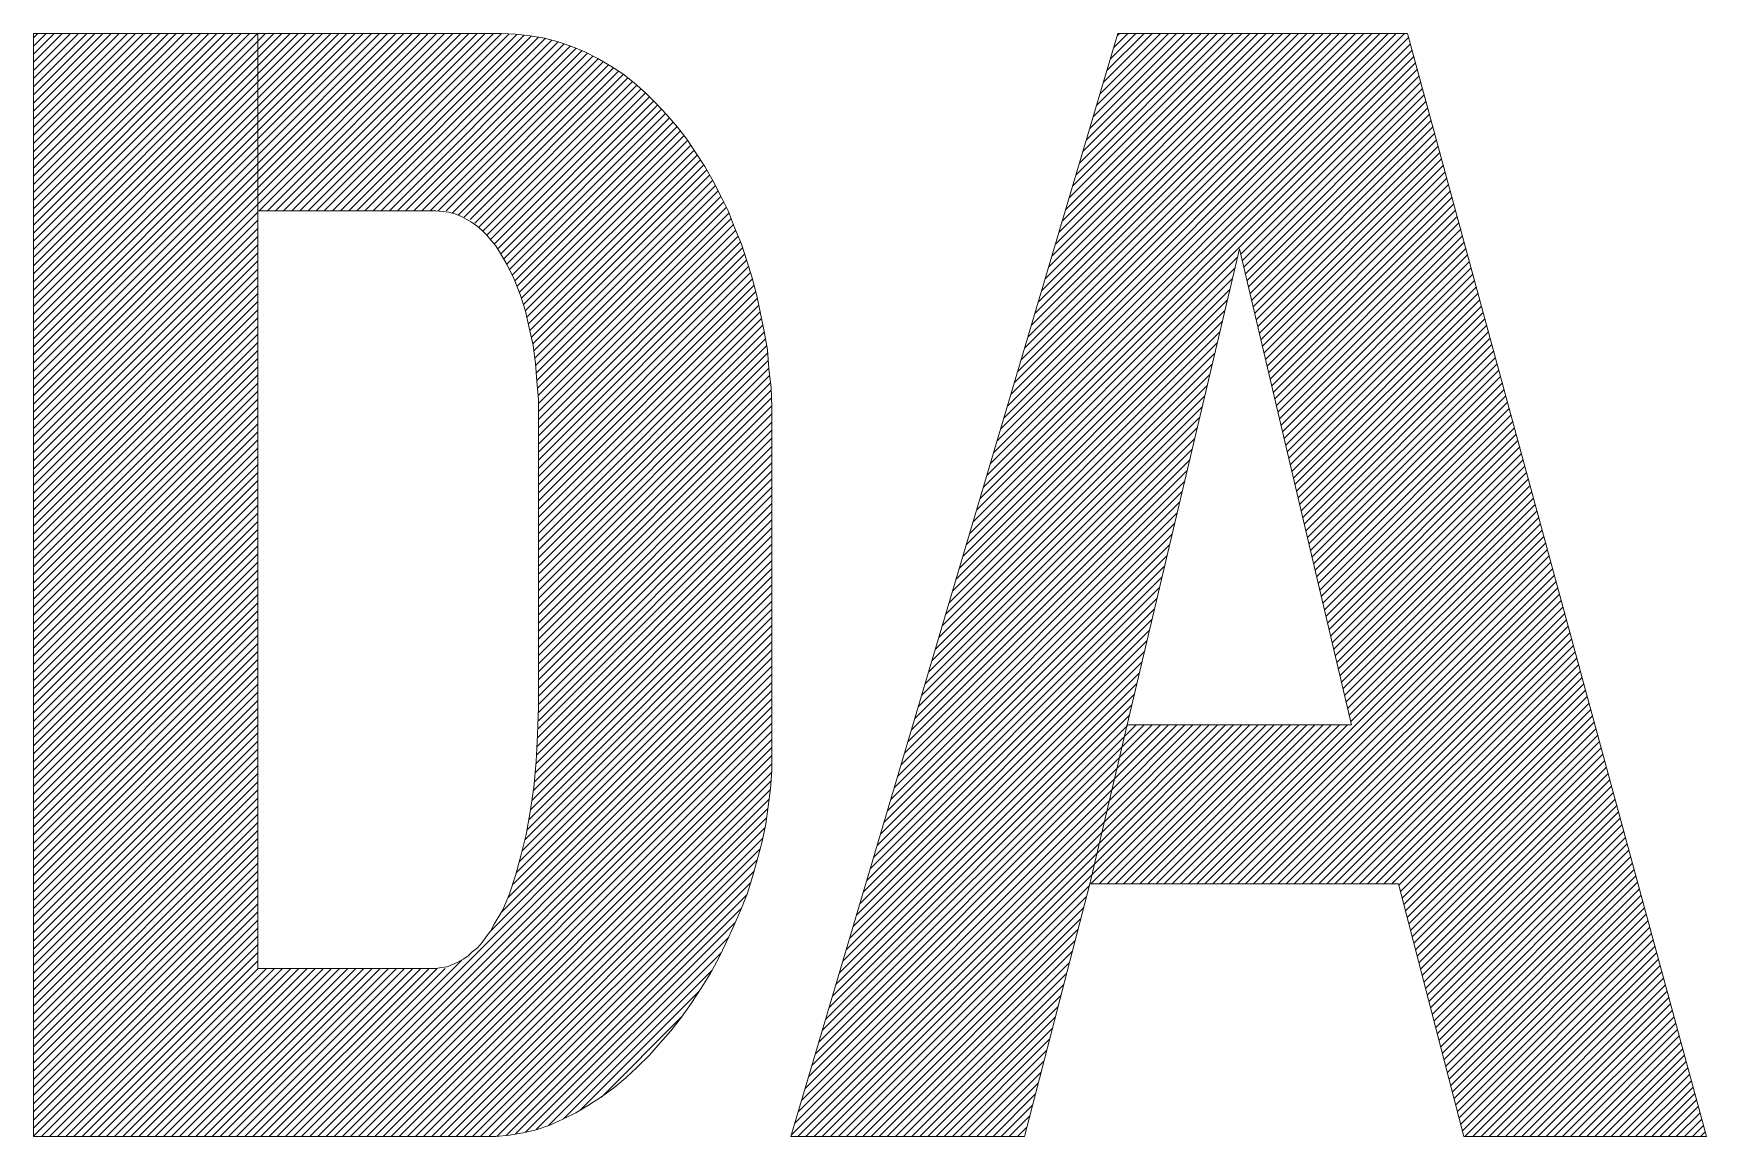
# Model space of a CAD drawing. Header units: millimetres. Extents: x 1204 to 1763, y -128 to 303.
# Drawn here: x 1635.792 to 1639.428, y -105.452 to -103.055 of the extents above; entities that cross this region are included whole.
import ezdxf

# ---------------------------------------------------------------- set-up
doc = ezdxf.new("R2010")
doc.units = ezdxf.units.MM

msp = doc.modelspace()

# ---------------------------------------------------------------- linework, layer by layer
at = {"color": 5, "lineweight": 0}
for p, q in [((1635.7921, -103.0553), (1635.7921, -105.4519)), ((1636.2797, -103.0553), (1635.7921, -103.0553)), ((1635.7921, -103.0553), (1635.7921, -103.0553)), ((1636.8086, -103.0553), (1636.2797, -103.0553)), ((1636.2797, -103.0553), (1636.2797, -103.4404)), ((1636.2797, -103.4404), (1636.2797, -103.0553)), ((1636.84, -103.057), (1636.8086, -103.0553)), ((1636.8714, -103.0603), (1636.84, -103.057)), ((1636.9028, -103.0652), (1636.8714, -103.0603)), ((1636.9325, -103.0735), (1636.9028, -103.0652)), ((1636.9623, -103.0834), (1636.9325, -103.0735)), ((1636.9904, -103.095), (1636.9623, -103.0834)), ((1638.149, -103.0553), (1637.4383, -105.4519)), ((1638.7787, -103.0553), (1638.149, -103.0553)), ((1639.4283, -105.4519), (1638.7787, -103.0553)), ((1637.0185, -103.1099), (1636.9904, -103.095)), ((1637.0466, -103.1264), (1637.0185, -103.1099)), ((1637.073, -103.1429), (1637.0466, -103.1264)), ((1637.0978, -103.1628), (1637.073, -103.1429)), ((1637.1226, -103.1842), (1637.0978, -103.1628)), ((1637.1458, -103.2074), (1637.1226, -103.1842)), ((1637.1689, -103.2322), (1637.1458, -103.2074)), ((1637.192, -103.2586), (1637.1689, -103.2322)), ((1637.2119, -103.2851), (1637.192, -103.2586)), ((1637.2317, -103.3148), (1637.2119, -103.2851)), ((1637.2515, -103.3446), (1637.2317, -103.3148)), ((1637.2697, -103.376), (1637.2515, -103.3446)), ((1637.2862, -103.409), (1637.2697, -103.376)), ((1637.3028, -103.4421), (1637.2862, -103.409)), ((1636.2797, -103.4404), (1636.6664, -103.4404)), ((1636.2797, -105.0866), (1636.2797, -103.4404)), ((1636.6664, -103.4404), (1636.6813, -103.4421)), ((1636.6813, -103.4421), (1636.6945, -103.4437)), ((1636.6945, -103.4437), (1636.7078, -103.447)), ((1636.7078, -103.447), (1636.721, -103.452)), ((1637.316, -103.4768), (1637.3028, -103.4421)), ((1636.721, -103.452), (1636.7326, -103.4586)), ((1636.7326, -103.4586), (1636.7441, -103.4652)), ((1636.7441, -103.4652), (1636.7557, -103.4735)), ((1636.7557, -103.4735), (1636.7673, -103.4834)), ((1636.7673, -103.4834), (1636.7772, -103.4933)), ((1637.3309, -103.5132), (1637.316, -103.4768)), ((1636.7772, -103.4933), (1636.7871, -103.5049)), ((1636.7871, -103.5049), (1636.797, -103.5165)), ((1636.797, -103.5165), (1636.8053, -103.5297)), ((1637.3424, -103.5495), (1637.3309, -103.5132)), ((1636.8053, -103.5297), (1636.8218, -103.5578)), ((1636.8218, -103.5578), (1636.8367, -103.5892)), ((1637.354, -103.5859), (1637.3424, -103.5495)), ((1638.1689, -104.5577), (1638.4135, -103.5231)), ((1638.4135, -103.5231), (1638.6564, -104.5577)), ((1636.8367, -103.5892), (1636.8499, -103.6222)), ((1637.3639, -103.6255), (1637.354, -103.5859)), ((1636.8499, -103.6222), (1636.8615, -103.6586)), ((1637.3722, -103.6636), (1637.3639, -103.6255)), ((1636.8615, -103.6586), (1636.8697, -103.695)), ((1637.3805, -103.7032), (1637.3722, -103.6636)), ((1636.8697, -103.695), (1636.878, -103.733)), ((1637.3871, -103.7429), (1637.3805, -103.7032)), ((1636.878, -103.733), (1636.883, -103.7726)), ((1636.883, -103.7726), (1636.8863, -103.8107)), ((1637.3904, -103.7842), (1637.3871, -103.7429)), ((1636.8863, -103.8107), (1636.8896, -103.8503)), ((1637.3953, -103.8255), (1637.3904, -103.7842)), ((1637.397, -103.8669), (1637.3953, -103.8255)), ((1636.8896, -103.8503), (1636.8896, -103.8883)), ((1637.397, -103.9082), (1637.397, -103.8669)), ((1636.8896, -103.8883), (1636.8896, -104.5181)), ((1637.397, -104.6189), (1637.397, -103.9082)), ((1636.8896, -104.5181), (1636.8879, -104.5792)), ((1638.0879, -104.9032), (1638.1689, -104.5577)), ((1638.1689, -104.5577), (1638.0879, -104.9032)), ((1638.6564, -104.5577), (1638.1689, -104.5577)), ((1636.8879, -104.5792), (1636.8846, -104.6371)), ((1636.8846, -104.6371), (1636.8797, -104.6933)), ((1637.397, -104.6569), (1637.397, -104.6189)), ((1637.3937, -104.6966), (1637.397, -104.6569)), ((1636.8797, -104.6933), (1636.8714, -104.7462)), ((1637.3887, -104.7346), (1637.3937, -104.6966)), ((1636.8714, -104.7462), (1636.8631, -104.7957)), ((1637.3838, -104.7726), (1637.3887, -104.7346)), ((1637.3755, -104.8106), (1637.3838, -104.7726)), ((1636.8631, -104.7957), (1636.8516, -104.842)), ((1637.3656, -104.8486), (1637.3755, -104.8106)), ((1636.8516, -104.842), (1636.84, -104.885)), ((1637.3557, -104.885), (1637.3656, -104.8486)), ((1636.84, -104.885), (1636.8268, -104.9247)), ((1637.3441, -104.923), (1637.3557, -104.885)), ((1637.9457, -105.4519), (1638.0879, -104.9032)), ((1638.0879, -104.9032), (1638.7589, -104.9032)), ((1638.7589, -104.9032), (1638.9011, -105.4519)), ((1636.8268, -104.9247), (1636.8119, -104.9594)), ((1637.3292, -104.9594), (1637.3441, -104.923)), ((1636.8119, -104.9594), (1636.7937, -104.9908)), ((1637.3143, -104.9941), (1637.3292, -104.9594)), ((1636.7854, -105.0056), (1636.7755, -105.0189)), ((1636.7937, -104.9908), (1636.7854, -105.0056)), ((1637.2978, -105.0304), (1637.3143, -104.9941)), ((1636.7573, -105.042), (1636.7458, -105.0503)), ((1636.7673, -105.0304), (1636.7573, -105.042)), ((1636.7755, -105.0189), (1636.7673, -105.0304)), ((1637.2813, -105.0635), (1637.2978, -105.0304)), ((1636.678, -105.085), (1636.6664, -105.0866)), ((1636.6912, -105.0833), (1636.678, -105.085)), ((1636.7028, -105.0784), (1636.6912, -105.0833)), ((1636.7144, -105.0734), (1636.7028, -105.0784)), ((1636.7259, -105.0668), (1636.7144, -105.0734)), ((1636.7359, -105.0602), (1636.7259, -105.0668)), ((1636.7458, -105.0503), (1636.7359, -105.0602)), ((1637.2631, -105.0982), (1637.2813, -105.0635)), ((1636.6664, -105.0866), (1636.2797, -105.0866)), ((1637.2433, -105.1296), (1637.2631, -105.0982)), ((1637.2218, -105.1627), (1637.2433, -105.1296)), ((1637.1772, -105.2222), (1637.2003, -105.1924)), ((1637.2003, -105.1924), (1637.2218, -105.1627)), ((1637.154, -105.2486), (1637.1772, -105.2222)), ((1637.1309, -105.2751), (1637.154, -105.2486)), ((1637.0796, -105.3246), (1637.1044, -105.3015)), ((1637.1044, -105.3015), (1637.1309, -105.2751)), ((1637.0532, -105.3461), (1637.0796, -105.3246)), ((1636.9987, -105.3841), (1637.0268, -105.366)), ((1637.0268, -105.366), (1637.0532, -105.3461)), ((1636.9425, -105.4139), (1636.9706, -105.4007)), ((1636.9706, -105.4007), (1636.9987, -105.3841)), ((1636.797, -105.4519), (1636.8268, -105.4486)), ((1636.8268, -105.4486), (1636.8565, -105.4436)), ((1636.8565, -105.4436), (1636.8846, -105.437)), ((1636.8846, -105.437), (1636.9144, -105.4271)), ((1636.9144, -105.4271), (1636.9425, -105.4139)), ((1635.7921, -105.4519), (1636.7673, -105.4519)), ((1636.7673, -105.4519), (1636.797, -105.4519)), ((1637.4383, -105.4519), (1637.9457, -105.4519)), ((1637.4383, -105.4519), (1637.4383, -105.4519)), ((1638.9011, -105.4519), (1639.4283, -105.4519))]:
    msp.add_line(p, q, dxfattribs=at)
at = {"color": 5}
for p, q in [((1635.7921, -103.0649), (1635.8017, -103.0553)), ((1635.7921, -103.0826), (1635.8194, -103.0553)), ((1635.7921, -103.1003), (1635.8371, -103.0553)), ((1635.7921, -103.118), (1635.8547, -103.0553)), ((1635.7921, -103.1356), (1635.8724, -103.0553)), ((1635.7921, -103.1533), (1635.8901, -103.0553)), ((1635.7921, -103.171), (1635.9078, -103.0553)), ((1635.7921, -103.1887), (1635.9255, -103.0553)), ((1635.7921, -103.2064), (1635.9431, -103.0553)), ((1635.7921, -103.224), (1635.9608, -103.0553)), ((1635.7921, -103.2417), (1635.9785, -103.0553)), ((1635.7921, -103.2594), (1635.9962, -103.0553)), ((1635.7921, -103.2771), (1636.0138, -103.0553)), ((1635.7921, -103.2947), (1636.0315, -103.0553)), ((1635.7921, -103.3124), (1636.0492, -103.0553)), ((1635.7921, -103.3301), (1636.0669, -103.0553)), ((1635.7921, -103.3478), (1636.0846, -103.0553)), ((1635.7921, -103.3655), (1636.1022, -103.0553)), ((1635.7921, -103.3831), (1636.1199, -103.0553)), ((1635.7921, -103.4008), (1636.1376, -103.0553)), ((1635.7921, -103.4185), (1636.1553, -103.0553)), ((1635.7921, -103.4362), (1636.1729, -103.0553)), ((1635.7921, -103.4538), (1636.1906, -103.0553)), ((1635.7921, -103.4715), (1636.2083, -103.0553)), ((1635.7921, -103.4892), (1636.226, -103.0553)), ((1635.7921, -103.5069), (1636.2437, -103.0553)), ((1635.7921, -103.5246), (1636.2613, -103.0553)), ((1635.7921, -103.5422), (1636.279, -103.0553)), ((1635.7921, -103.5599), (1636.2797, -103.0723)), ((1636.2797, -103.0723), (1636.2967, -103.0553)), ((1636.2797, -103.09), (1636.3144, -103.0553)), ((1636.2797, -103.1077), (1636.332, -103.0553)), ((1636.2797, -103.1254), (1636.3497, -103.0553)), ((1636.2797, -103.143), (1636.3674, -103.0553)), ((1636.2797, -103.1607), (1636.3851, -103.0553)), ((1636.2797, -103.1784), (1636.4028, -103.0553)), ((1636.2797, -103.1961), (1636.4204, -103.0553)), ((1636.2797, -103.2137), (1636.4381, -103.0553)), ((1636.2797, -103.2314), (1636.4558, -103.0553)), ((1636.2797, -103.2491), (1636.4735, -103.0553)), ((1636.2797, -103.2668), (1636.4911, -103.0553)), ((1636.2797, -103.2845), (1636.5088, -103.0553)), ((1636.2797, -103.3021), (1636.5265, -103.0553)), ((1636.2797, -103.3198), (1636.5442, -103.0553)), ((1636.2797, -103.3375), (1636.5619, -103.0553)), ((1636.2797, -103.3552), (1636.5795, -103.0553)), ((1636.2797, -103.3728), (1636.5972, -103.0553)), ((1636.2797, -103.3905), (1636.6149, -103.0553)), ((1636.2797, -103.4082), (1636.6326, -103.0553)), ((1636.2797, -103.4259), (1636.6502, -103.0553)), ((1636.2828, -103.4404), (1636.6679, -103.0553)), ((1636.3005, -103.4404), (1636.6856, -103.0553)), ((1636.3182, -103.4404), (1636.7033, -103.0553)), ((1636.3358, -103.4404), (1636.721, -103.0553)), ((1636.3535, -103.4404), (1636.7386, -103.0553)), ((1636.3712, -103.4404), (1636.7563, -103.0553)), ((1636.3889, -103.4404), (1636.774, -103.0553)), ((1636.4066, -103.4404), (1636.7917, -103.0553)), ((1636.4242, -103.4404), (1636.8093, -103.0554)), ((1636.4419, -103.4404), (1636.8261, -103.0562)), ((1636.4596, -103.4404), (1636.8428, -103.0573)), ((1636.4773, -103.4404), (1636.8587, -103.0589)), ((1636.4949, -103.4404), (1636.8746, -103.0608)), ((1636.5126, -103.4404), (1636.8899, -103.0632)), ((1636.5303, -103.4404), (1636.9049, -103.0658)), ((1636.548, -103.4404), (1636.9187, -103.0697)), ((1636.5657, -103.4404), (1636.9326, -103.0735)), ((1636.5833, -103.4404), (1636.9458, -103.0779)), ((1636.601, -103.4404), (1636.9591, -103.0824)), ((1637.8717, -103.9906), (1638.7848, -103.0775)), ((1637.8791, -103.9654), (1638.781, -103.0636)), ((1637.8866, -103.9403), (1638.7716, -103.0553)), ((1637.894, -103.9152), (1638.7539, -103.0553)), ((1637.9015, -103.8901), (1638.7362, -103.0553)), ((1637.9089, -103.8649), (1638.7185, -103.0553)), ((1637.9164, -103.8398), (1638.7009, -103.0553)), ((1637.9238, -103.8147), (1638.6832, -103.0553)), ((1637.9313, -103.7895), (1638.6655, -103.0553)), ((1637.9387, -103.7644), (1638.6478, -103.0553)), ((1637.9462, -103.7393), (1638.6301, -103.0553)), ((1637.9536, -103.7141), (1638.6125, -103.0553)), ((1637.9611, -103.689), (1638.5948, -103.0553)), ((1637.9686, -103.6639), (1638.5771, -103.0553)), ((1637.976, -103.6388), (1638.5594, -103.0553)), ((1637.9835, -103.6136), (1638.5418, -103.0553)), ((1637.9909, -103.5885), (1638.5241, -103.0553)), ((1637.9984, -103.5634), (1638.5064, -103.0553)), ((1638.0058, -103.5382), (1638.4887, -103.0553)), ((1638.0133, -103.5131), (1638.471, -103.0553)), ((1638.0207, -103.488), (1638.4534, -103.0553)), ((1638.0282, -103.4628), (1638.4357, -103.0553)), ((1638.0356, -103.4377), (1638.418, -103.0553)), ((1638.0431, -103.4126), (1638.4003, -103.0553)), ((1638.0505, -103.3874), (1638.3827, -103.0553)), ((1638.058, -103.3623), (1638.365, -103.0553)), ((1638.0654, -103.3372), (1638.3473, -103.0553)), ((1638.0729, -103.3121), (1638.3296, -103.0553)), ((1638.0803, -103.2869), (1638.3119, -103.0553)), ((1638.0878, -103.2618), (1638.2943, -103.0553)), ((1638.0952, -103.2367), (1638.2766, -103.0553)), ((1638.1027, -103.2115), (1638.2589, -103.0553)), ((1638.1101, -103.1864), (1638.2412, -103.0553)), ((1638.1176, -103.1613), (1638.2236, -103.0553)), ((1638.125, -103.1361), (1638.2059, -103.0553)), ((1638.1325, -103.111), (1638.1882, -103.0553)), ((1638.14, -103.0859), (1638.1705, -103.0553)), ((1638.1474, -103.0608), (1638.1528, -103.0553)), ((1635.7921, -103.5776), (1636.2797, -103.09)), ((1635.7921, -103.5953), (1636.2797, -103.1077)), ((1636.6187, -103.4404), (1636.9718, -103.0873)), ((1636.6364, -103.4404), (1636.9843, -103.0925)), ((1636.654, -103.4404), (1636.9963, -103.0981)), ((1636.6717, -103.4404), (1637.0079, -103.1043)), ((1636.6894, -103.4404), (1637.0194, -103.1104)), ((1636.7025, -103.445), (1637.0305, -103.117)), ((1637.8493, -104.066), (1638.7961, -103.1192)), ((1637.8568, -104.0408), (1638.7923, -103.1053)), ((1637.8642, -104.0157), (1638.7885, -103.0914)), ((1635.7921, -103.6129), (1636.2797, -103.1254)), ((1635.7921, -103.6306), (1636.2797, -103.143)), ((1636.7153, -103.4499), (1637.0417, -103.1235)), ((1636.7282, -103.4547), (1637.0527, -103.1302)), ((1636.741, -103.4595), (1637.0635, -103.137)), ((1636.751, -103.4672), (1637.0743, -103.1439)), ((1636.7599, -103.476), (1637.0841, -103.1518)), ((1637.8419, -104.0911), (1638.7998, -103.1331)), ((1638.4161, -103.5345), (1638.8036, -103.147)), ((1635.7921, -103.6483), (1636.2797, -103.1607)), ((1635.7921, -103.666), (1636.2797, -103.1784)), ((1636.7687, -103.4849), (1637.0939, -103.1596)), ((1636.7776, -103.4937), (1637.1035, -103.1677)), ((1636.7864, -103.5025), (1637.113, -103.1759)), ((1636.7948, -103.5118), (1637.1225, -103.1841)), ((1636.8013, -103.523), (1637.1313, -103.193)), ((1638.4195, -103.5488), (1638.8074, -103.1609)), ((1638.4229, -103.5631), (1638.8111, -103.1748)), ((1638.4262, -103.5774), (1638.8149, -103.1888)), ((1635.7921, -103.6837), (1636.2797, -103.1961)), ((1635.7921, -103.7013), (1636.2797, -103.2137)), ((1635.7921, -103.719), (1636.2797, -103.2314)), ((1636.8079, -103.5341), (1637.1402, -103.2018)), ((1636.8144, -103.5452), (1637.1489, -103.2107)), ((1636.821, -103.5563), (1637.1574, -103.2199)), ((1636.8275, -103.5675), (1637.166, -103.229)), ((1638.4296, -103.5917), (1638.8187, -103.2027)), ((1638.433, -103.6061), (1638.8224, -103.2166)), ((1638.4363, -103.6204), (1638.8262, -103.2305)), ((1635.7921, -103.7367), (1636.2797, -103.2491)), ((1635.7921, -103.7544), (1636.2797, -103.2668)), ((1636.8329, -103.5798), (1637.1743, -103.2384)), ((1636.838, -103.5924), (1637.1826, -103.2478)), ((1636.843, -103.605), (1637.1908, -103.2572)), ((1636.8481, -103.6176), (1637.1985, -103.2672)), ((1638.4397, -103.6347), (1638.83, -103.2444)), ((1638.443, -103.649), (1638.8338, -103.2583)), ((1635.7921, -103.772), (1636.2797, -103.2845)), ((1635.7921, -103.7897), (1636.2797, -103.3021)), ((1636.8531, -103.6303), (1637.2061, -103.2773)), ((1636.858, -103.6431), (1637.2135, -103.2875)), ((1636.8612, -103.6575), (1637.2206, -103.2981)), ((1638.4464, -103.6633), (1638.8375, -103.2722)), ((1638.4498, -103.6776), (1638.8413, -103.2861)), ((1638.4531, -103.692), (1638.8451, -103.3)), ((1635.7921, -103.8074), (1636.2797, -103.3198)), ((1635.7921, -103.8251), (1636.2797, -103.3375)), ((1636.8645, -103.6719), (1637.2277, -103.3088)), ((1636.8678, -103.6863), (1637.2347, -103.3194)), ((1636.871, -103.7008), (1637.2418, -103.33)), ((1636.8742, -103.7153), (1637.2489, -103.3406)), ((1638.4565, -103.7063), (1638.8488, -103.3139)), ((1638.4599, -103.7206), (1638.8526, -103.3278)), ((1635.7921, -103.8428), (1636.2797, -103.3552)), ((1635.7921, -103.8604), (1636.2797, -103.3728)), ((1636.8773, -103.7298), (1637.2556, -103.3515)), ((1636.8805, -103.7443), (1637.2621, -103.3627)), ((1636.8819, -103.7606), (1637.2685, -103.3739)), ((1638.4632, -103.7349), (1638.8564, -103.3417)), ((1638.4666, -103.7492), (1638.8601, -103.3557)), ((1638.4699, -103.7635), (1638.8639, -103.3696)), ((1635.7921, -103.8781), (1636.2797, -103.3905)), ((1635.7921, -103.8958), (1636.2797, -103.4082)), ((1636.8833, -103.7768), (1637.2745, -103.3856)), ((1636.8847, -103.7931), (1637.2804, -103.3974)), ((1636.8862, -103.8094), (1637.2863, -103.4092)), ((1638.4733, -103.7779), (1638.8677, -103.3835)), ((1638.4767, -103.7922), (1638.8715, -103.3974)), ((1638.48, -103.8065), (1638.8752, -103.4113)), ((1635.7921, -103.9135), (1636.2797, -103.4259)), ((1635.7921, -103.9311), (1636.2797, -103.4436)), ((1636.8875, -103.8257), (1637.2922, -103.421)), ((1636.8889, -103.842), (1637.2981, -103.4328)), ((1636.8896, -103.859), (1637.3038, -103.4448)), ((1638.4834, -103.8208), (1638.879, -103.4252)), ((1638.4867, -103.8351), (1638.8828, -103.4391)), ((1635.7921, -103.9488), (1636.2797, -103.4612)), ((1635.7921, -103.9665), (1636.2797, -103.4789)), ((1636.8896, -103.8767), (1637.3087, -103.4576)), ((1636.8896, -103.8943), (1637.3135, -103.4704)), ((1636.8896, -103.912), (1637.3186, -103.483)), ((1638.4901, -103.8494), (1638.8865, -103.453)), ((1638.4935, -103.8637), (1638.8903, -103.4669)), ((1638.4968, -103.8781), (1638.8941, -103.4808)), ((1635.7921, -103.9842), (1636.2797, -103.4966)), ((1635.7921, -104.0018), (1636.2797, -103.5143)), ((1636.8896, -103.9297), (1637.3237, -103.4956)), ((1636.8896, -103.9474), (1637.3288, -103.5081)), ((1636.8896, -103.965), (1637.3334, -103.5212)), ((1638.5002, -103.8924), (1638.8978, -103.4947)), ((1638.5036, -103.9067), (1638.9016, -103.5086)), ((1635.7921, -104.0195), (1636.2797, -103.5319)), ((1635.7921, -104.0372), (1636.2797, -103.5496)), ((1636.8896, -103.9827), (1637.3377, -103.5346)), ((1636.8896, -104.0004), (1637.342, -103.548)), ((1637.8344, -104.1162), (1638.4091, -103.5415)), ((1638.5069, -103.921), (1638.9054, -103.5225)), ((1638.5103, -103.9353), (1638.9091, -103.5365)), ((1638.5136, -103.9496), (1638.9129, -103.5504)), ((1635.7921, -104.0549), (1636.2797, -103.5673)), ((1635.7921, -104.0726), (1636.2797, -103.585)), ((1636.8896, -104.0181), (1637.3462, -103.5614)), ((1636.8896, -104.0358), (1637.3505, -103.5748)), ((1636.8896, -104.0534), (1637.3546, -103.5884)), ((1637.8195, -104.1665), (1638.3982, -103.5878)), ((1637.827, -104.1414), (1638.4036, -103.5647)), ((1638.517, -103.964), (1638.9167, -103.5643)), ((1638.5204, -103.9783), (1638.9205, -103.5782)), ((1638.5237, -103.9926), (1638.9242, -103.5921)), ((1635.7921, -104.0902), (1636.2797, -103.6027)), ((1635.7921, -104.1079), (1636.2797, -103.6203)), ((1636.8896, -104.0711), (1637.3582, -103.6025)), ((1636.8896, -104.0888), (1637.3617, -103.6166)), ((1636.8896, -104.1065), (1637.3651, -103.6309)), ((1637.8121, -104.1916), (1638.3927, -103.611)), ((1638.5271, -104.0069), (1638.928, -103.606)), ((1638.5304, -104.0212), (1638.9318, -103.6199)), ((1635.7921, -104.1256), (1636.2797, -103.638)), ((1635.7921, -104.1433), (1636.2797, -103.6557)), ((1636.8896, -104.1241), (1637.3683, -103.6455)), ((1636.8896, -104.1418), (1637.3714, -103.66)), ((1637.7971, -104.2419), (1638.3817, -103.6573)), ((1637.8046, -104.2167), (1638.3872, -103.6341)), ((1638.5338, -104.0355), (1638.9355, -103.6338)), ((1638.5372, -104.0499), (1638.9393, -103.6477)), ((1638.5405, -104.0642), (1638.9431, -103.6616)), ((1635.7921, -104.1609), (1636.2797, -103.6734)), ((1635.7921, -104.1786), (1636.2797, -103.691)), ((1636.8896, -104.1595), (1637.3745, -103.6746)), ((1636.8896, -104.1772), (1637.3775, -103.6892)), ((1636.8896, -104.1948), (1637.3806, -103.7039)), ((1637.7822, -104.2921), (1638.3708, -103.7036)), ((1637.7897, -104.267), (1638.3763, -103.6804)), ((1638.5439, -104.0785), (1638.9468, -103.6755)), ((1638.5473, -104.0928), (1638.9506, -103.6894)), ((1638.5506, -104.1071), (1638.9544, -103.7034)), ((1635.7921, -104.1963), (1636.2797, -103.7087)), ((1635.7921, -104.214), (1636.2797, -103.7264)), ((1636.8896, -104.2125), (1637.3831, -103.719)), ((1636.8896, -104.2302), (1637.3856, -103.7342)), ((1637.7748, -104.3173), (1638.3653, -103.7267)), ((1638.554, -104.1214), (1638.9582, -103.7173)), ((1638.5573, -104.1357), (1638.9619, -103.7312)), ((1635.7921, -104.2317), (1636.2797, -103.7441)), ((1635.7921, -104.2493), (1636.2797, -103.7618)), ((1636.8896, -104.2479), (1637.3876, -103.7498)), ((1636.8896, -104.2656), (1637.3889, -103.7662)), ((1637.7599, -104.3675), (1638.3544, -103.773)), ((1637.7673, -104.3424), (1638.3598, -103.7499)), ((1638.5607, -104.1501), (1638.9657, -103.7451)), ((1638.5641, -104.1644), (1638.9695, -103.759)), ((1638.5674, -104.1787), (1638.9732, -103.7729)), ((1635.7921, -104.267), (1636.2797, -103.7794)), ((1635.7921, -104.2847), (1636.2797, -103.7971)), ((1636.8896, -104.2832), (1637.3902, -103.7826)), ((1636.8896, -104.3009), (1637.3921, -103.7984)), ((1637.7524, -104.3927), (1638.3489, -103.7962)), ((1638.5708, -104.193), (1638.977, -103.7868)), ((1638.5742, -104.2073), (1638.9808, -103.8007)), ((1635.7921, -104.3024), (1636.2797, -103.8148)), ((1635.7921, -104.32), (1636.2797, -103.8325)), ((1636.8896, -104.3186), (1637.394, -103.8142)), ((1636.8896, -104.3363), (1637.3955, -103.8303)), ((1636.8896, -104.3539), (1637.3962, -103.8473)), ((1637.7375, -104.4429), (1638.338, -103.8425)), ((1637.745, -104.4178), (1638.3434, -103.8193)), ((1638.5775, -104.2216), (1638.9845, -103.8146)), ((1638.5809, -104.236), (1638.9883, -103.8285)), ((1638.5842, -104.2503), (1638.9921, -103.8424)), ((1635.7921, -104.3377), (1636.2797, -103.8501)), ((1635.7921, -104.3554), (1636.2797, -103.8678)), ((1635.7921, -104.3731), (1636.2797, -103.8855)), ((1636.8896, -104.3716), (1637.3969, -103.8643)), ((1636.8896, -104.3893), (1637.397, -103.8819)), ((1637.7301, -104.468), (1638.3325, -103.8656)), ((1638.5876, -104.2646), (1638.9958, -103.8563)), ((1638.591, -104.2789), (1638.9996, -103.8703)), ((1638.5943, -104.2932), (1639.0034, -103.8842)), ((1635.7921, -104.3908), (1636.2797, -103.9032)), ((1635.7921, -104.4084), (1636.2797, -103.9209)), ((1636.8896, -104.407), (1637.397, -103.8996)), ((1636.8896, -104.4247), (1637.397, -103.9172)), ((1637.7152, -104.5183), (1638.3215, -103.9119)), ((1637.7226, -104.4932), (1638.327, -103.8888)), ((1638.5977, -104.3075), (1639.0072, -103.8981)), ((1638.601, -104.3219), (1639.0109, -103.912)), ((1635.7921, -104.4261), (1636.2797, -103.9385)), ((1635.7921, -104.4438), (1636.2797, -103.9562)), ((1636.8896, -104.4423), (1637.397, -103.9349)), ((1636.8896, -104.46), (1637.397, -103.9526)), ((1637.7003, -104.5686), (1638.3106, -103.9582)), ((1637.7077, -104.5434), (1638.3161, -103.9351)), ((1638.6044, -104.3362), (1639.0147, -103.9259)), ((1638.6078, -104.3505), (1639.0185, -103.9398)), ((1638.6111, -104.3648), (1639.0222, -103.9537)), ((1635.7921, -104.4615), (1636.2797, -103.9739)), ((1635.7921, -104.4791), (1636.2797, -103.9916)), ((1636.8896, -104.4777), (1637.397, -103.9703)), ((1636.8896, -104.4954), (1637.397, -103.988)), ((1637.6928, -104.5937), (1638.3051, -103.9814)), ((1638.6145, -104.3791), (1639.026, -103.9676)), ((1638.6179, -104.3934), (1639.0298, -103.9815)), ((1635.7921, -104.4968), (1636.2797, -104.0092)), ((1635.7921, -104.5145), (1636.2797, -104.0269)), ((1636.8896, -104.513), (1637.397, -104.0056)), ((1636.8896, -104.5307), (1637.397, -104.0233)), ((1637.6779, -104.644), (1638.2942, -104.0277)), ((1637.6854, -104.6188), (1638.2996, -104.0045)), ((1638.6212, -104.4078), (1639.0335, -103.9954)), ((1638.6246, -104.4221), (1639.0373, -104.0093)), ((1638.6279, -104.4364), (1639.0411, -104.0232)), ((1635.7921, -104.5322), (1636.2797, -104.0446)), ((1635.7921, -104.5499), (1636.2797, -104.0623)), ((1636.8886, -104.567), (1637.397, -104.0587)), ((1636.8896, -104.5484), (1637.397, -104.041)), ((1637.6705, -104.6691), (1638.2887, -104.0508)), ((1638.6313, -104.4507), (1639.0449, -104.0371)), ((1638.6347, -104.465), (1639.0486, -104.0511)), ((1638.638, -104.4793), (1639.0524, -104.065)), ((1635.7921, -104.5675), (1636.2797, -104.08)), ((1635.7921, -104.5852), (1636.2797, -104.0976)), ((1636.8865, -104.6045), (1637.397, -104.094)), ((1636.8875, -104.5858), (1637.397, -104.0763)), ((1637.6556, -104.7193), (1638.2777, -104.0971)), ((1637.663, -104.6942), (1638.2832, -104.074)), ((1638.6414, -104.4936), (1639.0562, -104.0789)), ((1638.6447, -104.508), (1639.0599, -104.0928)), ((1635.7921, -104.6029), (1636.2797, -104.1153)), ((1635.7921, -104.6206), (1636.2797, -104.133)), ((1636.8842, -104.6422), (1637.397, -104.1294)), ((1636.8854, -104.6233), (1637.397, -104.1117)), ((1637.6481, -104.7445), (1638.2723, -104.1203)), ((1638.6481, -104.5223), (1639.0637, -104.1067)), ((1638.6515, -104.5366), (1639.0675, -104.1206)), ((1638.6548, -104.5509), (1639.0712, -104.1345)), ((1635.7921, -104.6382), (1636.2797, -104.1507)), ((1635.7921, -104.6559), (1636.2797, -104.1683)), ((1636.8807, -104.681), (1637.397, -104.1647)), ((1636.8825, -104.6616), (1637.397, -104.1471)), ((1637.6332, -104.7947), (1638.2613, -104.1666)), ((1637.6406, -104.7696), (1638.2668, -104.1434)), ((1638.3202, -104.9032), (1639.075, -104.1484)), ((1638.3379, -104.9032), (1639.0788, -104.1623)), ((1638.3556, -104.9032), (1639.0825, -104.1762)), ((1635.7921, -104.6736), (1636.2797, -104.186)), ((1635.7921, -104.6913), (1636.2797, -104.2037)), ((1636.8752, -104.7219), (1637.397, -104.2001)), ((1636.8785, -104.7009), (1637.397, -104.1824)), ((1637.6183, -104.845), (1638.2504, -104.2129)), ((1637.6257, -104.8199), (1638.2559, -104.1898)), ((1638.3733, -104.9032), (1639.0863, -104.1901)), ((1638.391, -104.9032), (1639.0901, -104.204)), ((1635.7921, -104.709), (1636.2797, -104.2214)), ((1635.7921, -104.7266), (1636.2797, -104.2391)), ((1636.8684, -104.764), (1637.397, -104.2354)), ((1636.8719, -104.7428), (1637.397, -104.2178)), ((1637.6108, -104.8701), (1638.2449, -104.2361)), ((1638.4086, -104.9032), (1639.0939, -104.218)), ((1638.4263, -104.9032), (1639.0976, -104.2319)), ((1638.444, -104.9032), (1639.1014, -104.2458)), ((1635.7921, -104.7443), (1636.2797, -104.2567)), ((1635.7921, -104.762), (1636.2797, -104.2744)), ((1636.8602, -104.8076), (1637.397, -104.2708)), ((1636.8649, -104.7852), (1637.397, -104.2531)), ((1637.5959, -104.9204), (1638.234, -104.2824)), ((1637.6034, -104.8953), (1638.2394, -104.2592)), ((1638.4617, -104.9032), (1639.1052, -104.2597)), ((1638.4793, -104.9032), (1639.1089, -104.2736)), ((1635.7921, -104.7797), (1636.2797, -104.2921)), ((1635.7921, -104.7973), (1636.2797, -104.3098)), ((1636.848, -104.8551), (1637.397, -104.3062)), ((1636.8543, -104.8312), (1637.397, -104.2885)), ((1637.5885, -104.9455), (1638.2285, -104.3055)), ((1638.497, -104.9032), (1639.1127, -104.2875)), ((1638.5147, -104.9032), (1639.1165, -104.3014)), ((1638.5324, -104.9032), (1639.1202, -104.3153)), ((1635.7921, -104.815), (1636.2797, -104.3274)), ((1635.7921, -104.8327), (1636.2797, -104.3451)), ((1636.835, -104.9035), (1637.397, -104.3415)), ((1636.8415, -104.8793), (1637.397, -104.3238)), ((1637.5736, -104.9958), (1638.2175, -104.3518)), ((1637.581, -104.9706), (1638.223, -104.3287)), ((1638.5501, -104.9032), (1639.124, -104.3292)), ((1638.5677, -104.9032), (1639.1278, -104.3431)), ((1638.5854, -104.9032), (1639.1316, -104.357)), ((1635.7921, -104.8504), (1636.2797, -104.3628)), ((1635.7921, -104.8681), (1636.2797, -104.3805)), ((1636.7841, -105.0074), (1637.397, -104.3945)), ((1636.8099, -104.9639), (1637.397, -104.3769)), ((1636.8232, -104.933), (1637.397, -104.3592)), ((1637.5661, -105.0209), (1638.2121, -104.375)), ((1638.6031, -104.9032), (1639.1353, -104.3709)), ((1638.6208, -104.9032), (1639.1391, -104.3849)), ((1635.7921, -104.8857), (1636.2797, -104.3982)), ((1635.7921, -104.9034), (1636.2797, -104.4158)), ((1636.3573, -105.4519), (1637.397, -104.4122)), ((1636.375, -105.4519), (1637.397, -104.4299)), ((1637.5512, -105.0712), (1638.2011, -104.4213)), ((1637.5587, -105.046), (1638.2066, -104.3981)), ((1638.6384, -104.9032), (1639.1429, -104.3988)), ((1638.6561, -104.9032), (1639.1466, -104.4127)), ((1638.6738, -104.9032), (1639.1504, -104.4266)), ((1635.7921, -104.9211), (1636.2797, -104.4335)), ((1635.7921, -104.9388), (1636.2797, -104.4512)), ((1636.3927, -105.4519), (1637.397, -104.4476)), ((1636.4103, -105.4519), (1637.397, -104.4653)), ((1637.5363, -105.1214), (1638.1902, -104.4676)), ((1637.5438, -105.0963), (1638.1956, -104.4444)), ((1638.6915, -104.9032), (1639.1542, -104.4405)), ((1638.7092, -104.9032), (1639.1579, -104.4544)), ((1635.7921, -104.9564), (1636.2797, -104.4689)), ((1635.7921, -104.9741), (1636.2797, -104.4865)), ((1635.7921, -104.9918), (1636.2797, -104.5042)), ((1636.428, -105.4519), (1637.397, -104.4829)), ((1636.4457, -105.4519), (1637.397, -104.5006)), ((1637.5289, -105.1466), (1638.1847, -104.4907)), ((1638.7268, -104.9032), (1639.1617, -104.4683)), ((1638.7445, -104.9032), (1639.1655, -104.4822)), ((1638.7596, -104.9058), (1639.1692, -104.4961)), ((1635.7921, -105.0095), (1636.2797, -104.5219)), ((1635.7921, -105.0272), (1636.2797, -104.5396)), ((1636.4634, -105.4519), (1637.397, -104.5183)), ((1636.481, -105.4519), (1637.397, -104.536)), ((1637.514, -105.1968), (1638.1738, -104.537)), ((1637.5214, -105.1717), (1638.1792, -104.5139)), ((1638.7632, -104.9198), (1639.173, -104.51)), ((1638.7669, -104.9339), (1639.1768, -104.5239)), ((1638.7705, -104.9479), (1639.1806, -104.5378)), ((1635.7921, -105.0448), (1636.2797, -104.5573)), ((1635.7921, -105.0625), (1636.2797, -104.5749)), ((1636.4987, -105.4519), (1637.397, -104.5536)), ((1636.5164, -105.4519), (1637.397, -104.5713)), ((1637.5065, -105.2219), (1638.1683, -104.5602)), ((1638.0904, -104.9032), (1638.4359, -104.5577)), ((1638.0925, -104.8834), (1638.4182, -104.5577)), ((1638.0979, -104.8604), (1638.4005, -104.5577)), ((1638.1033, -104.8373), (1638.3828, -104.5577)), ((1638.1081, -104.9032), (1638.4536, -104.5577)), ((1638.1087, -104.8142), (1638.3652, -104.5577)), ((1638.1141, -104.7911), (1638.3475, -104.5577)), ((1638.1196, -104.768), (1638.3298, -104.5577)), ((1638.125, -104.7449), (1638.3121, -104.5577)), ((1638.1258, -104.9032), (1638.4712, -104.5577)), ((1638.1304, -104.7218), (1638.2945, -104.5577)), ((1638.1358, -104.6987), (1638.2768, -104.5577)), ((1638.1412, -104.6756), (1638.2591, -104.5577)), ((1638.1435, -104.9032), (1638.4889, -104.5577)), ((1638.1466, -104.6525), (1638.2414, -104.5577)), ((1638.152, -104.6294), (1638.2237, -104.5577)), ((1638.1575, -104.6063), (1638.2061, -104.5577)), ((1638.1612, -104.9032), (1638.5066, -104.5577)), ((1638.1629, -104.5833), (1638.1884, -104.5577)), ((1638.1683, -104.5602), (1638.1707, -104.5577)), ((1638.1788, -104.9032), (1638.5243, -104.5577)), ((1638.1965, -104.9032), (1638.5419, -104.5577)), ((1638.2142, -104.9032), (1638.5596, -104.5577)), ((1638.2319, -104.9032), (1638.5773, -104.5577)), ((1638.2495, -104.9032), (1638.595, -104.5577)), ((1638.2672, -104.9032), (1638.6127, -104.5577)), ((1638.2849, -104.9032), (1638.6303, -104.5577)), ((1638.3026, -104.9032), (1638.648, -104.5577)), ((1638.7741, -104.9619), (1639.1843, -104.5517)), ((1638.7778, -104.976), (1639.1881, -104.5657)), ((1635.7921, -105.0802), (1636.2797, -104.5926)), ((1635.7921, -105.0979), (1636.2797, -104.6103)), ((1636.5341, -105.4519), (1637.397, -104.589)), ((1636.5518, -105.4519), (1637.397, -104.6067)), ((1637.4916, -105.2722), (1638.1575, -104.6063)), ((1637.4991, -105.2471), (1638.1629, -104.5833)), ((1638.7814, -104.99), (1639.1919, -104.5796)), ((1638.785, -105.0041), (1639.1956, -104.5935)), ((1638.7887, -105.0181), (1639.1994, -104.6074)), ((1635.7921, -105.1155), (1636.2797, -104.628)), ((1635.7921, -105.1332), (1636.2797, -104.6456)), ((1636.5694, -105.4519), (1637.397, -104.6244)), ((1636.5871, -105.4519), (1637.397, -104.642)), ((1637.4841, -105.2973), (1638.152, -104.6294)), ((1638.7923, -105.0321), (1639.2032, -104.6213)), ((1638.796, -105.0462), (1639.2069, -104.6352)), ((1638.7996, -105.0602), (1639.2107, -104.6491)), ((1635.7921, -105.1509), (1636.2797, -104.6633)), ((1635.7921, -105.1686), (1636.2797, -104.681)), ((1636.6048, -105.4519), (1637.3967, -104.66)), ((1636.6225, -105.4519), (1637.3951, -104.6792)), ((1637.4692, -105.3476), (1638.1412, -104.6756)), ((1637.4767, -105.3225), (1638.1466, -104.6525)), ((1638.8032, -105.0743), (1639.2145, -104.663)), ((1638.8069, -105.0883), (1639.2183, -104.6769)), ((1635.7921, -105.1863), (1636.2797, -104.6987)), ((1635.7921, -105.2039), (1636.2797, -104.7164)), ((1636.6401, -105.4519), (1637.3934, -104.6986)), ((1636.6578, -105.4519), (1637.3908, -104.719)), ((1637.4543, -105.3979), (1638.1304, -104.7218)), ((1637.4618, -105.3727), (1638.1358, -104.6987)), ((1638.8105, -105.1023), (1639.222, -104.6908)), ((1638.8141, -105.1164), (1639.2258, -104.7047)), ((1638.8178, -105.1304), (1639.2296, -104.7186)), ((1635.7921, -105.2216), (1636.2797, -104.734)), ((1635.7921, -105.2393), (1636.2797, -104.7517)), ((1636.6755, -105.4519), (1637.3881, -104.7393)), ((1637.4469, -105.423), (1638.125, -104.7449)), ((1638.8214, -105.1445), (1639.2333, -104.7326)), ((1638.8251, -105.1585), (1639.2371, -104.7465)), ((1635.7921, -105.257), (1636.2797, -104.7694)), ((1635.7921, -105.2746), (1636.2797, -104.7871)), ((1636.6932, -105.4519), (1637.3855, -104.7596)), ((1636.7109, -105.4519), (1637.382, -104.7808)), ((1637.4394, -105.4481), (1638.1196, -104.768)), ((1637.4533, -105.4519), (1638.1141, -104.7911)), ((1638.8287, -105.1726), (1639.2409, -104.7604)), ((1638.8323, -105.1866), (1639.2446, -104.7743)), ((1638.836, -105.2006), (1639.2484, -104.7882)), ((1635.7921, -105.2923), (1636.2797, -104.8047)), ((1635.7921, -105.31), (1636.2797, -104.8224)), ((1636.7285, -105.4519), (1637.3771, -104.8034)), ((1636.7462, -105.4519), (1637.3713, -104.8269)), ((1637.471, -105.4519), (1638.1087, -104.8142)), ((1638.8396, -105.2147), (1639.2522, -104.8021)), ((1638.8432, -105.2287), (1639.2559, -104.816)), ((1638.8469, -105.2428), (1639.2597, -104.8299)), ((1635.7921, -105.3277), (1636.2797, -104.8401)), ((1635.7921, -105.3454), (1636.2797, -104.8578)), ((1636.7639, -105.4519), (1637.365, -104.8508)), ((1637.4887, -105.4519), (1638.1033, -104.8373)), ((1637.5063, -105.4519), (1638.0979, -104.8604)), ((1638.8505, -105.2568), (1639.2635, -104.8438)), ((1638.8541, -105.2708), (1639.2673, -104.8577)), ((1635.7921, -105.363), (1636.2797, -104.8754)), ((1635.7921, -105.3807), (1636.2797, -104.8931)), ((1636.7816, -105.4519), (1637.3584, -104.8751)), ((1636.7995, -105.4516), (1637.3511, -104.9001)), ((1637.524, -105.4519), (1638.0925, -104.8834)), ((1638.8578, -105.2849), (1639.271, -104.8716)), ((1638.8614, -105.2989), (1639.2748, -104.8855)), ((1638.8651, -105.313), (1639.2786, -104.8995)), ((1635.7921, -105.3984), (1636.2797, -104.9108)), ((1635.7921, -105.4161), (1636.2797, -104.9285)), ((1636.8194, -105.4494), (1637.3429, -104.9259)), ((1637.5417, -105.4519), (1638.087, -104.9066)), ((1637.5594, -105.4519), (1638.0808, -104.9305)), ((1638.8687, -105.327), (1639.2823, -104.9134)), ((1638.8723, -105.341), (1639.2861, -104.9273)), ((1635.7921, -105.4337), (1636.2797, -104.9462)), ((1635.7921, -105.4514), (1636.2797, -104.9638)), ((1636.8401, -105.4464), (1637.3307, -104.9558)), ((1637.5771, -105.4519), (1638.0746, -104.9544)), ((1638.876, -105.3551), (1639.2899, -104.9412)), ((1638.8796, -105.3691), (1639.2936, -104.9551)), ((1638.8832, -105.3832), (1639.2974, -104.969)), ((1635.8093, -105.4519), (1636.2797, -104.9815)), ((1635.827, -105.4519), (1636.2797, -104.9992)), ((1636.8618, -105.4424), (1637.3175, -104.9867)), ((1637.5947, -105.4519), (1638.0684, -104.9782)), ((1637.6124, -105.4519), (1638.0622, -105.0021)), ((1638.8869, -105.3972), (1639.3012, -104.9829)), ((1638.8905, -105.4112), (1639.305, -104.9968)), ((1638.8942, -105.4253), (1639.3087, -105.0107)), ((1635.8446, -105.4519), (1636.2797, -105.0169)), ((1635.8623, -105.4519), (1636.2797, -105.0345)), ((1636.8849, -105.4369), (1637.3031, -105.0187)), ((1637.6301, -105.4519), (1638.0561, -105.0259)), ((1638.8978, -105.4393), (1639.3125, -105.0246)), ((1638.9029, -105.4519), (1639.3163, -105.0385)), ((1635.88, -105.4519), (1636.2797, -105.0522)), ((1635.8977, -105.4519), (1636.2797, -105.0699)), ((1636.3396, -105.4519), (1636.7231, -105.0684)), ((1636.9115, -105.4281), (1637.2865, -105.053)), ((1637.6478, -105.4519), (1638.0499, -105.0498)), ((1637.6654, -105.4519), (1638.0437, -105.0736)), ((1638.9206, -105.4519), (1639.32, -105.0524)), ((1638.9382, -105.4519), (1639.3238, -105.0663)), ((1638.9559, -105.4519), (1639.3276, -105.0803)), ((1635.9154, -105.4519), (1636.2806, -105.0866)), ((1635.933, -105.4519), (1636.2983, -105.0866)), ((1635.9507, -105.4519), (1636.316, -105.0866)), ((1635.9684, -105.4519), (1636.3337, -105.0866)), ((1635.9861, -105.4519), (1636.3513, -105.0866)), ((1636.0037, -105.4519), (1636.369, -105.0866)), ((1636.0214, -105.4519), (1636.3867, -105.0866)), ((1636.0391, -105.4519), (1636.4044, -105.0866)), ((1636.0568, -105.4519), (1636.4221, -105.0866)), ((1636.0745, -105.4519), (1636.4397, -105.0866)), ((1636.0921, -105.4519), (1636.4574, -105.0866)), ((1636.1098, -105.4519), (1636.4751, -105.0866)), ((1636.1275, -105.4519), (1636.4928, -105.0866)), ((1636.1452, -105.4519), (1636.5104, -105.0866)), ((1636.1628, -105.4519), (1636.5281, -105.0866)), ((1636.1805, -105.4519), (1636.5458, -105.0866)), ((1636.1982, -105.4519), (1636.5635, -105.0866)), ((1636.2159, -105.4519), (1636.5812, -105.0866)), ((1636.2336, -105.4519), (1636.5988, -105.0866)), ((1636.2512, -105.4519), (1636.6165, -105.0866)), ((1636.2689, -105.4519), (1636.6342, -105.0866)), ((1636.2866, -105.4519), (1636.6519, -105.0866)), ((1636.3043, -105.4519), (1636.6695, -105.0866)), ((1636.3219, -105.4519), (1636.6872, -105.0866)), ((1636.9441, -105.4131), (1637.2676, -105.0896)), ((1637.6831, -105.4519), (1638.0375, -105.0975)), ((1637.7008, -105.4519), (1638.0313, -105.1214)), ((1638.9736, -105.4519), (1639.3313, -105.0942)), ((1638.9913, -105.4519), (1639.3351, -105.1081)), ((1639.009, -105.4519), (1639.3389, -105.122)), ((1636.9795, -105.3954), (1637.2395, -105.1354)), ((1637.7185, -105.4519), (1638.0252, -105.1452)), ((1639.0266, -105.4519), (1639.3426, -105.1359)), ((1639.0443, -105.4519), (1639.3464, -105.1498)), ((1637.0263, -105.3662), (1637.2007, -105.1919)), ((1637.7362, -105.4519), (1638.019, -105.1691)), ((1637.7538, -105.4519), (1638.0128, -105.1929)), ((1639.062, -105.4519), (1639.3502, -105.1637)), ((1639.0797, -105.4519), (1639.354, -105.1776)), ((1639.0973, -105.4519), (1639.3577, -105.1915)), ((1637.7715, -105.4519), (1638.0066, -105.2168)), ((1639.115, -105.4519), (1639.3615, -105.2054)), ((1639.1327, -105.4519), (1639.3653, -105.2193)), ((1637.7892, -105.4519), (1638.0004, -105.2407)), ((1637.8069, -105.4519), (1637.9943, -105.2645)), ((1639.1504, -105.4519), (1639.369, -105.2332)), ((1639.1681, -105.4519), (1639.3728, -105.2472)), ((1639.1857, -105.4519), (1639.3766, -105.2611)), ((1637.8245, -105.4519), (1637.9881, -105.2884)), ((1639.2034, -105.4519), (1639.3803, -105.275)), ((1639.2211, -105.4519), (1639.3841, -105.2889)), ((1639.2388, -105.4519), (1639.3879, -105.3028)), ((1637.8422, -105.4519), (1637.9819, -105.3122)), ((1637.8599, -105.4519), (1637.9757, -105.3361)), ((1639.2564, -105.4519), (1639.3917, -105.3167)), ((1639.2741, -105.4519), (1639.3954, -105.3306)), ((1637.8776, -105.4519), (1637.9695, -105.3599)), ((1639.2918, -105.4519), (1639.3992, -105.3445)), ((1639.3095, -105.4519), (1639.403, -105.3584)), ((1639.3271, -105.4519), (1639.4067, -105.3723)), ((1637.8953, -105.4519), (1637.9634, -105.3838)), ((1637.9129, -105.4519), (1637.9572, -105.4077)), ((1639.3448, -105.4519), (1639.4105, -105.3862)), ((1639.3625, -105.4519), (1639.4143, -105.4001)), ((1637.9306, -105.4519), (1637.951, -105.4315)), ((1639.3802, -105.4519), (1639.418, -105.414)), ((1639.3979, -105.4519), (1639.4218, -105.428)), ((1639.4155, -105.4519), (1639.4256, -105.4419))]:
    msp.add_line(p, q, dxfattribs=at)

doc.saveas('drawing.dxf')
